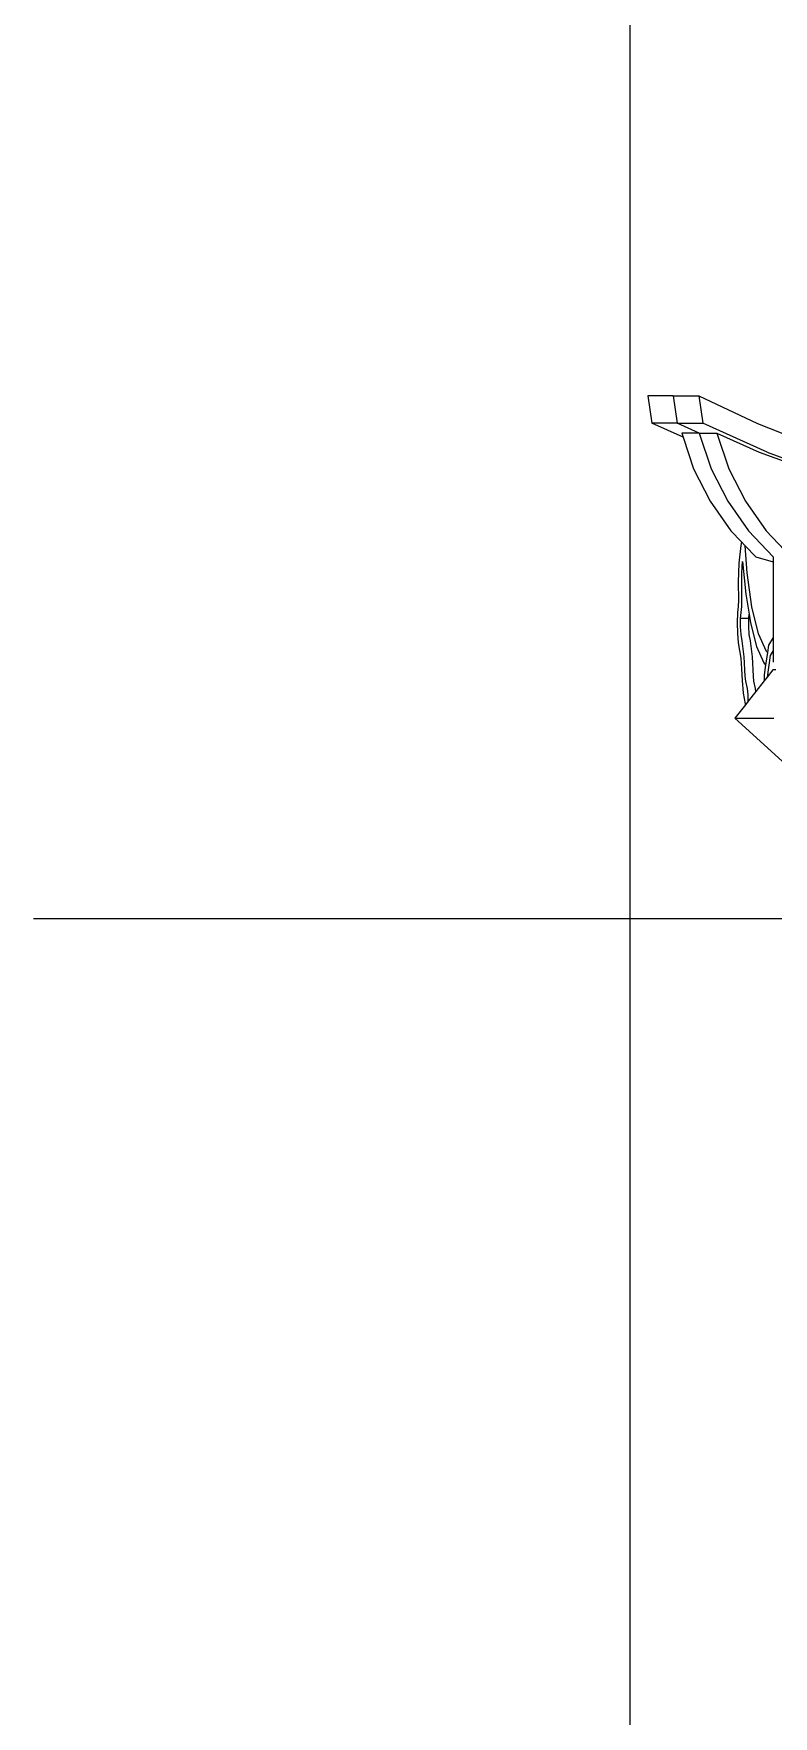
# Model space of a CAD drawing. Extents: x -24961 to 905641, y -154323 to 635957.
# Drawn here: x 393730 to 394796, y -132358 to -129933 of the extents above; entities that cross this region are included whole.
import ezdxf

# ---------------------------------------------------------------- set-up
doc = ezdxf.new("R2010")
doc.units = 0
doc.header["$LTSCALE"] = 1000
doc.header["$MEASUREMENT"] = 0
doc.layers.add('DOTE', color=1, linetype='Continuous')

msp = doc.modelspace()

# ---------------------------------------------------------------- linework, layer by layer
for p, q in [((394615, -130454.6), (394620.8, -130493.9)), ((394651.6, -130454.6), (394615, -130454.6)), ((394651.6, -130454.6), (394688.2, -130454.6)), ((394651.6, -130454.6), (394657.4, -130493.9)), ((394688.2, -130454.6), (394694, -130493.9)), ((394688.2, -130454.6), (394773, -130494.7)), ((394665.7, -130514.2), (394620.8, -130493.9)), ((394657.4, -130493.9), (394620.8, -130493.9)), ((394657.4, -130493.9), (394694, -130493.9)), ((394689, -130508.2), (394657.4, -130493.9)), ((394786.6, -130535.7), (394694, -130493.9)), ((394773, -130494.7), (394860.1, -130528.8)), ((394689, -130508.2), (394663.7, -130508.2)), ((394663.7, -130508.2), (394665.7, -130514.2)), ((394665.7, -130514.2), (394680.9, -130559.6)), ((394689, -130508.2), (394706.3, -130559.6)), ((394689, -130508.2), (394714.3, -130508.2)), ((394714.3, -130508.2), (394731.6, -130559.6)), ((394714.3, -130508.2), (394775.3, -130535.7)), ((394775.3, -130535.7), (394870.3, -130570.5)), ((394786.6, -130535.7), (394881.5, -130570.5)), ((394680.9, -130559.6), (394704.7, -130606.6)), ((394706.3, -130559.6), (394730, -130606.6)), ((394731.6, -130559.6), (394755.4, -130606.6)), ((394704.7, -130606.6), (394734.7, -130649.3)), ((394730, -130606.6), (394760.1, -130649.3)), ((394755.4, -130606.6), (394785.4, -130649.3)), ((394734.7, -130649.3), (394749.7, -130664.9)), ((394749.7, -130664.9), (394748.7, -130670.5)), ((394749.7, -130664.9), (394755.3, -130670.8)), ((394760.1, -130649.3), (394795.7, -130686.5)), ((394785.4, -130649.3), (394821.1, -130686.5)), ((394748.7, -130670.5), (394746.2, -130695.7)), ((394757.9, -130709.6), (394755.3, -130670.8)), ((394755.3, -130670.8), (394770.4, -130686.5)), ((394770.4, -130686.5), (394795.7, -130694.1)), ((394795.7, -130686.5), (394795.7, -130694.1)), ((394746.2, -130695.7), (394745.3, -130723.1)), ((394750.2, -130758.1), (394750.3, -130710.3)), ((394750.3, -130710.3), (394751.4, -130693.3)), ((394751.4, -130693.3), (394756.1, -130740.4)), ((394764.8, -130758.7), (394757.9, -130709.6)), ((394795.7, -130694.1), (394795.7, -130802.9)), ((394745.3, -130723.1), (394745.7, -130749.1)), ((394745.2, -130758.4), (394744.2, -130766.7)), ((394745.7, -130749.1), (394745.2, -130758.4)), ((394748.6, -130775.7), (394750.2, -130758.1)), ((394756.1, -130740.4), (394760.9, -130769.5)), ((394774.3, -130797.8), (394764.8, -130758.7)), ((394744.2, -130766.7), (394743.7, -130781.6)), ((394743.7, -130781.6), (394744.1, -130796.5)), ((394748.5, -130787.3), (394748.6, -130775.7)), ((394749.3, -130798.4), (394748.5, -130787.3)), ((394760.4, -130775.7), (394748.6, -130775.7)), ((394760.3, -130787.3), (394760.4, -130775.7)), ((394761.1, -130798.4), (394760.3, -130787.3)), ((394760.4, -130775.7), (394760.9, -130769.5)), ((394760.9, -130769.5), (394763, -130781.9)), ((394763, -130781.9), (394771.6, -130815.7)), ((394744.1, -130796.5), (394745.3, -130810.5)), ((394745.3, -130810.5), (394748.8, -130832.7)), ((394750.8, -130807.8), (394749.3, -130798.4)), ((394753.9, -130830.9), (394750.8, -130807.8)), ((394762.6, -130807.8), (394761.1, -130798.4)), ((394765.7, -130830.9), (394762.6, -130807.8)), ((394785.9, -130823.2), (394774.3, -130797.8)), ((394795.7, -130802.9), (394788.9, -130814.1)), ((394795.7, -130802.9), (394795.7, -130821.5)), ((394748.8, -130832.7), (394750.1, -130848)), ((394755.3, -130858.8), (394753.9, -130830.9)), ((394767.1, -130858.8), (394765.7, -130830.9)), ((394771.6, -130815.7), (394781.8, -130839.5)), ((394787.3, -130824.4), (394784.6, -130842.9)), ((394787.3, -130824.4), (394785.9, -130823.2)), ((394791.4, -130828.7), (394786.7, -130860)), ((394788.9, -130814.1), (394787.3, -130824.4)), ((394795.7, -130821.5), (394791.4, -130828.7)), ((394795.7, -130821.5), (394795.7, -130838.5)), ((394750.1, -130848), (394750.7, -130865)), ((394756, -130866.1), (394755.3, -130858.8)), ((394767.8, -130866.1), (394767.1, -130858.8)), ((394781.8, -130839.5), (394784.6, -130842.9)), ((394784.6, -130842.9), (394782.5, -130856.9)), ((394782.5, -130856.9), (394782.5, -130865.3)), ((394786.7, -130860), (394782.5, -130865.3)), ((394794.8, -130849.6), (394786.7, -130860)), ((394799.5, -130849.6), (394794.8, -130849.6)), ((394750.7, -130865), (394752.5, -130883.2)), ((394752.5, -130883.2), (394755.3, -130898.7)), ((394758.3, -130876.6), (394756, -130866.1)), ((394759.3, -130885.7), (394758.3, -130876.6)), ((394770.5, -130880.6), (394759.6, -130894.6)), ((394770.1, -130876.6), (394767.8, -130866.1)), ((394770.5, -130880.6), (394770.1, -130876.6)), ((394782.5, -130865.3), (394770.5, -130880.6)), ((394755.6, -130899.8), (394740.3, -130919.3)), ((394755.3, -130898.7), (394755.6, -130899.8)), ((394759.6, -130894.6), (394755.6, -130899.8)), ((394759.6, -130894.6), (394759.3, -130885.7)), ((394740.3, -130919.3), (394796.6, -130919.3)), ((394740.3, -130919.3), (394834.8, -131005.3))]:
    msp.add_line(p, q)
at = {"layer": 'DOTE'}
for p, q in [((394589.7, -148961.4), (394589.7, -125705.9)), ((393730.1, -131207.9), (442830.8, -131207.9))]:
    msp.add_line(p, q, dxfattribs=at)

doc.saveas('drawing.dxf')
